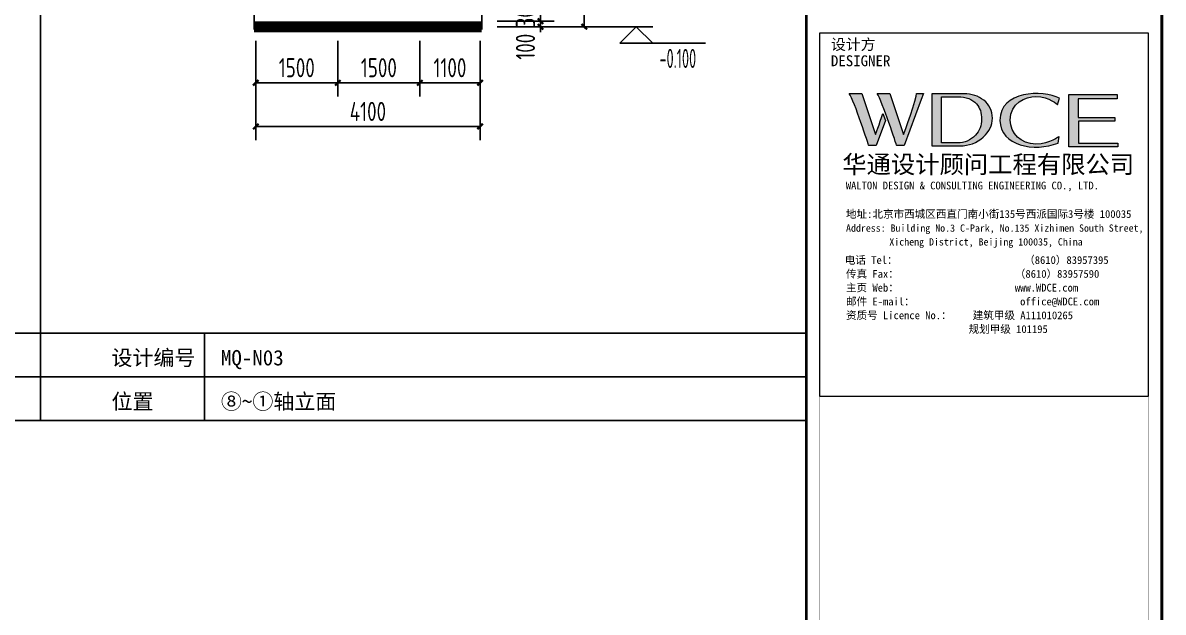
# Model space of a CAD drawing. Extents: x -280168 to 205214, y -148835 to -64913.
# Drawn here: x -217887 to -197040, y -117937 to -107154 of the extents above; entities that cross this region are included whole.
import ezdxf
from ezdxf.enums import TextEntityAlignment as Align

# ---------------------------------------------------------------- set-up
doc = ezdxf.new("R2010")
doc.units = 0
doc.header["$LTSCALE"] = 1000
doc.header["$MEASUREMENT"] = 0
doc.linetypes.add('ACAD_ISO05W100', pattern=[34, 24, -3, 0.5, -3, 0.5, -3])
for name, color, linetype in [('01-标注_尺寸', 124, 'Continuous'), ('01-标注_标高', 200, 'Continuous'), ('02-TEXT_标注', 130, 'Continuous'), ('05-填充_18', 18, 'Continuous'), ('A-0-图名图例', 2, 'Continuous'), ('E-立面轮廓', 241, 'Continuous')]:
    doc.layers.add(name, color=color, linetype=linetype)
doc.styles.add('_TCH_AXIS', font='STXIHEI_0.TTF', dxfattribs={"width": 0.75})
doc.styles.add('_TCH_DIM', font='ros1.shx', dxfattribs={"width": 0.75, "bigfont": 'jd.shx'})
doc.styles.add('_TCH_DIM_T3', font='ros1.shx', dxfattribs={"width": 0.85, "bigfont": 'jd.shx'})
doc.styles.add('图签信息$0$hwxh', font='STXIHEI_0.TTF')
doc.styles.add('图签信息$0$华文细黑', font='STXIHEI_0.TTF', dxfattribs={"height": 10})
doc.dimstyles.new('_TCH_ARCH&&100', dxfattribs={"dimtxt": 350, "dimasz": 100, "dimexe": 250, "dimexo": 300, "dimgap": 100, "dimtad": 1, "dimdec": 0, "dimzin": 0, "dimdsep": 46, "dimtxsty": '_TCH_DIM_T3', "dimblk": 'ARCHTICK', "dimcen": 0.09, "dimclrt": 7, "dimazin": 2, "dimtfac": 1, "dimtdec": 0, "dimtix": 1, "dimtmove": 2, "dimatfit": 3, "dimfxl": 0, "dimtolj": 1, "dimtzin": 0, "dimarcsym": 0})

# ---------------------------------------------------------------- blocks, each defined once
blk = doc.blocks.new('图签信息$0$logo2')
h = blk.add_hatch(color=7)
h.paths.add_polyline_path([(19.021, -7.36), (15.845, -7.36), (15.845, -3.972), (18.974, -3.972), (18.974, -4.243), (16.461, -4.243), (16.461, -5.448), (18.811, -5.448), (18.811, -5.686), (16.474, -5.686), (16.474, -7.116), (19.021, -7.116)])
edge = h.paths.add_edge_path()
edge.add_spline(control_points=[(15.259, -4.206), (15.259, -4.206), (15.127, -4.646), (15.127, -4.646), (15.127, -4.646), (14.62, -4.101), (13.734, -4.101), (13.035, -4.101), (12.071, -4.537), (12.076, -5.621), (12.08, -6.488), (12.766, -7.164), (13.734, -7.168), (14.656, -7.172), (15.227, -6.68), (15.227, -6.68), (15.227, -6.68), (15.164, -7.108), (15.164, -7.108), (13.632, -7.703), (11.417, -7.291), (11.411, -5.643), (11.404, -3.721), (14.157, -3.665), (15.259, -4.206)], knot_values=[0, 0, 0, 0, 1, 1, 1, 2, 2, 2, 3, 3, 3, 4, 4, 4, 5, 5, 5, 6, 6, 6, 7, 7, 7, 8, 8, 8, 8], degree=3, periodic=0)
edge = h.paths.add_edge_path(flags=16)
edge.add_spline(control_points=[(10.229, -5.566), (10.229, -5.16), (10.12, -4.83), (9.897, -4.576), (9.63, -4.273), (9.228, -4.122), (8.69, -4.122), (8.69, -4.122), (7.638, -4.122), (7.638, -4.122), (7.638, -4.122), (7.638, -7.098), (7.638, -7.098), (7.638, -7.098), (8.663, -7.098), (8.663, -7.098), (9.133, -7.098), (9.519, -6.934), (9.823, -6.604), (10.095, -6.309), (10.229, -5.964), (10.229, -5.566)], knot_values=[0, 0, 0, 0, 1, 1, 1, 2, 2, 2, 3, 3, 3, 4, 4, 4, 5, 5, 5, 6, 6, 6, 7, 7, 7, 7], degree=3, periodic=0)
edge = h.paths.add_edge_path()
edge.add_spline(control_points=[(10.919, -5.505), (10.919, -5.962), (10.725, -6.366), (10.336, -6.719), (9.92, -7.098), (9.414, -7.288), (8.817, -7.288), (8.817, -7.288), (7.028, -7.288), (7.028, -7.288), (7.028, -7.288), (7.028, -3.925), (7.028, -3.925), (7.028, -3.925), (9.095, -3.925), (9.095, -3.925), (9.593, -3.925), (10.015, -4.063), (10.363, -4.34), (10.733, -4.637), (10.919, -5.026), (10.919, -5.505)], knot_values=[0, 0, 0, 0, 1, 1, 1, 2, 2, 2, 3, 3, 3, 4, 4, 4, 5, 5, 5, 6, 6, 6, 7, 7, 7, 7], degree=3, periodic=0)
at = {"lineweight": 0}
blk.add_lwpolyline([(19.021, -7.36), (15.845, -7.36), (15.845, -3.972), (18.974, -3.972), (18.974, -4.243), (16.461, -4.243), (16.461, -5.448), (18.811, -5.448), (18.811, -5.686), (16.474, -5.686), (16.474, -7.116), (19.021, -7.116), (19.021, -7.36)], dxfattribs=at)
for points, knots in [([(15.259, -4.206), (15.259, -4.206), (15.127, -4.646), (15.127, -4.646), (15.127, -4.646), (14.62, -4.101), (13.734, -4.101), (13.035, -4.101), (12.071, -4.537), (12.076, -5.621), (12.08, -6.488), (12.766, -7.164), (13.734, -7.168), (14.656, -7.172), (15.227, -6.68), (15.227, -6.68), (15.227, -6.68), (15.164, -7.108), (15.164, -7.108), (13.632, -7.703), (11.417, -7.291), (11.411, -5.643), (11.404, -3.721), (14.157, -3.665), (15.259, -4.206)], [0, 0, 0, 0, 1, 1, 1, 2, 2, 2, 3, 3, 3, 4, 4, 4, 5, 5, 5, 6, 6, 6, 7, 7, 7, 8, 8, 8, 8]), ([(10.919, -5.505), (10.919, -5.962), (10.725, -6.366), (10.336, -6.719), (9.92, -7.098), (9.414, -7.288), (8.817, -7.288), (8.817, -7.288), (7.028, -7.288), (7.028, -7.288), (7.028, -7.288), (7.028, -3.925), (7.028, -3.925), (7.028, -3.925), (9.095, -3.925), (9.095, -3.925), (9.593, -3.925), (10.015, -4.063), (10.363, -4.34), (10.733, -4.637), (10.919, -5.026), (10.919, -5.505)], [0, 0, 0, 0, 1, 1, 1, 2, 2, 2, 3, 3, 3, 4, 4, 4, 5, 5, 5, 6, 6, 6, 7, 7, 7, 7]), ([(10.229, -5.566), (10.229, -5.16), (10.12, -4.83), (9.897, -4.576), (9.63, -4.273), (9.228, -4.122), (8.69, -4.122), (8.69, -4.122), (7.638, -4.122), (7.638, -4.122), (7.638, -4.122), (7.638, -7.098), (7.638, -7.098), (7.638, -7.098), (8.663, -7.098), (8.663, -7.098), (9.133, -7.098), (9.519, -6.934), (9.823, -6.604), (10.095, -6.309), (10.229, -5.964), (10.229, -5.566)], [0, 0, 0, 0, 1, 1, 1, 2, 2, 2, 3, 3, 3, 4, 4, 4, 5, 5, 5, 6, 6, 6, 7, 7, 7, 7])]:
    blk.add_open_spline(points, degree=3, knots=knots, dxfattribs=at)
blk = doc.blocks.new('图签信息$0$logo1')
h = blk.add_hatch(color=8)
edge = h.paths.add_edge_path()
edge.add_spline(control_points=[(3.863, -5.205), (3.635, -5.88), (3.386, -6.562), (3.386, -6.562), (3.386, -6.562), (2.503, -3.908), (2.503, -3.908), (2.503, -3.908), (1.802, -3.905), (1.687, -3.908), (2.021, -4.386), (2.952, -7.271), (2.952, -7.271), (2.952, -7.271), (3.437, -7.271), (3.437, -7.271), (3.437, -7.271), (4.032, -5.659), (4.032, -5.659), (4.032, -5.659), (3.863, -5.205), (3.863, -5.205)], knot_values=[0, 0, 0, 0, 1, 1, 1, 2, 2, 2, 3, 3, 3, 4, 4, 4, 5, 5, 5, 6, 6, 6, 7, 7, 7, 7], degree=3, periodic=0)
h = blk.add_hatch(color=7)
edge = h.paths.add_edge_path()
edge.add_spline(control_points=[(6.038, -3.908), (6.09, -4.101), (5.198, -6.562), (5.198, -6.562), (5.198, -6.562), (4.302, -3.908), (4.302, -3.908), (4.302, -3.908), (3.6, -3.905), (3.486, -3.908), (3.821, -4.386), (4.751, -7.271), (4.751, -7.271), (4.751, -7.271), (5.236, -7.271), (5.236, -7.271), (5.236, -7.271), (6.333, -4.3), (6.333, -4.3), (6.333, -4.3), (6.482, -3.908), (6.482, -3.908), (6.482, -3.908), (6.214, -3.914), (6.038, -3.908)], knot_values=[0, 0, 0, 0, 1, 1, 1, 2, 2, 2, 3, 3, 3, 4, 4, 4, 5, 5, 5, 6, 6, 6, 7, 7, 7, 8, 8, 8, 8], degree=3, periodic=0)
at = {"color": 8, "lineweight": 0}
blk.add_open_spline([(3.863, -5.205), (3.635, -5.88), (3.386, -6.562), (3.386, -6.562), (3.386, -6.562), (2.503, -3.908), (2.503, -3.908), (2.503, -3.908), (1.802, -3.905), (1.687, -3.908), (2.021, -4.386), (2.952, -7.271), (2.952, -7.271), (2.952, -7.271), (3.437, -7.271), (3.437, -7.271), (3.437, -7.271), (4.032, -5.659), (4.032, -5.659), (4.032, -5.659), (3.863, -5.205), (3.863, -5.205)], degree=3, knots=[0, 0, 0, 0, 1, 1, 1, 2, 2, 2, 3, 3, 3, 4, 4, 4, 5, 5, 5, 6, 6, 6, 7, 7, 7, 7], dxfattribs=at)
at = {"lineweight": 0}
blk.add_open_spline([(6.038, -3.908), (6.09, -4.101), (5.198, -6.562), (5.198, -6.562), (5.198, -6.562), (4.302, -3.908), (4.302, -3.908), (4.302, -3.908), (3.6, -3.905), (3.486, -3.908), (3.821, -4.386), (4.751, -7.271), (4.751, -7.271), (4.751, -7.271), (5.236, -7.271), (5.236, -7.271), (5.236, -7.271), (6.333, -4.3), (6.333, -4.3), (6.333, -4.3), (6.482, -3.908), (6.482, -3.908), (6.482, -3.908), (6.214, -3.914), (6.038, -3.908)], degree=3, knots=[0, 0, 0, 0, 1, 1, 1, 2, 2, 2, 3, 3, 3, 4, 4, 4, 5, 5, 5, 6, 6, 6, 7, 7, 7, 8, 8, 8, 8], dxfattribs=at)
blk.add_blockref('图签信息$0$logo2', (0, 0))
blk = doc.blocks.new('图签信息$0$时间-logo')
at = {"layer": 'Defpoints', "lineweight": 0}
blk.add_lwpolyline([(0, -23.457), (-21.166, -23.457), (-21.166, 0), (0, 0), (0, -23.457)], dxfattribs=at)
blk.add_blockref('图签信息$0$logo1', (-20.967, 0))
at = {"style": '图签信息$0$hwxh'}
for s, height, p in [('华通设计顾问工程有限公司 ', 1.15, (-19.726, -9.054)), ('WALTON DESIGN & CONSULTING ENGINEERING CO., LTD.', 0.5, (-19.497, -10.096)), ('地址:北京市西城区西直门南小街135号西派国际3号楼 100035', 0.5, (-19.485, -11.936)), ('Address: Building No.3 C-Park, No.135 Xizhimen South Street, ', 0.47, (-19.485, -12.827)), ('Xicheng District, Beijing 100035, China ', 0.47, (-16.691, -13.718)), ('电话 Tel：                        （8610）83957395 ', 0.5, (-19.564, -14.906)), ('传真 Fax：                      （8610）83957590 ', 0.5, (-19.485, -15.798)), ('主页 Web：                      www.WDCE.com ', 0.5, (-19.485, -16.689)), ('邮件 E-mail：                    office@WDCE.com ', 0.5, (-19.485, -17.58)), ('资质号 Licence No.：    建筑甲级 A111010265 ', 0.5, (-19.485, -18.472)), ('   规划甲级 101195', 0.5, (-12.602, -19.363))]:
    blk.add_text(s, height=height, dxfattribs=at).set_placement(p)
blk = doc.blocks.new('图签信息')
at = {"const_width": 0.5}
blk.add_lwpolyline([(-65, 0), (0, 0), (0, 500.5), (-65, 500.5)], close=True, dxfattribs=at)
at = {"const_width": 0.05}
for points in [[(-62.5, 404.92), (-62.5, 227.83)], [(-62.5, 404.92), (-2.5, 404.92)], [(-62.5, 227.83), (-2.5, 227.83), (-2.5, 404.92)], [(-57.5, 338.36), (-7.5, 338.36)]]:
    blk.add_lwpolyline(points, dxfattribs=at)
at = {"ltscale": 0.001, "xscale": 2.834689937531525, "yscale": 2.834689937531525, "zscale": 2.834689937531525}
blk.add_blockref('图签信息$0$时间-logo', (-2.5, 404.92), dxfattribs=at)
at = {"style": '图签信息$0$华文细黑'}
for s, p in [('设计方', (-60.5, 403.83)), ('DESIGNER', (-60.5, 400.83))]:
    blk.add_text(s, height=2, dxfattribs=at).set_placement(p, align=Align.TOP_LEFT)
blk = doc.blocks.new('图签-A1')
at = {"color": 2}
blk.add_blockref('图签信息', (0, 0), dxfattribs=at)
blk = doc.blocks.new('图框-A1')
at = {"const_width": 0.5}
blk.add_lwpolyline([(766, 584), (25, 584), (25, 10), (766, 10)], close=True, dxfattribs=at)
blk = doc.blocks.new('_ArchTick')
at = {"color": 0, "linetype": 'ByBlock', "const_width": 0.4}
blk.add_lwpolyline([(-0.5, -0.5), (0.5, 0.5)], dxfattribs=at)
blk = doc.blocks.new('*D1255')
at = {"layer": '01-标注_尺寸', "color": 0, "lineweight": -2, "transparency": 16777216}
for p, q in [((-209145, -96426), (-207373, -96426)), ((-207623, -107226), (-207623, -96426)), ((-209145, -107226), (-207373, -107226))]:
    blk.add_line(p, q, dxfattribs=at)
at = {"layer": 'Defpoints', "color": 0, "transparency": 16777216}
for p in [(-209445, -96426), (-207623, -96426), (-209445, -107226)]:
    blk.add_point(p, dxfattribs=at)
at = {"layer": '01-标注_尺寸', "color": 0, "lineweight": -2, "transparency": 16777216, "xscale": 100, "yscale": 100, "zscale": 100}
for p, rotation in [((-207623, -96426), 90), ((-207623, -107226), 270)]:
    blk.add_blockref('_ArchTick', p, dxfattribs=dict(at, rotation=rotation))
at = {"layer": '01-标注_尺寸', "color": 7, "transparency": 16777216, "insert": (-207898, -101826), "char_height": 350, "attachment_point": 5, "rotation": 90, "style": '_TCH_DIM_T3'}
blk.add_mtext('\\A1;10800', dxfattribs=at)
blk = doc.blocks.new('*D1256')
at = {"layer": '01-标注_尺寸', "color": 0, "lineweight": -2, "transparency": 16777216}
for p, q in [((-209216, -107126), (-208173, -107126)), ((-208423, -107126), (-208423, -107026)), ((-208423, -107226), (-208423, -107126)), ((-209216, -107226), (-208173, -107226)), ((-208423, -107226), (-208423, -107326))]:
    blk.add_line(p, q, dxfattribs=at)
at = {"layer": 'Defpoints', "color": 0, "transparency": 16777216}
for p in [(-209516, -107126), (-208423, -107126), (-209516, -107226)]:
    blk.add_point(p, dxfattribs=at)
at = {"layer": '01-标注_尺寸', "color": 0, "lineweight": -2, "transparency": 16777216, "xscale": 100, "yscale": 100, "zscale": 100}
for p, rotation in [((-208423, -107126), 270), ((-208423, -107226), 90)]:
    blk.add_blockref('_ArchTick', p, dxfattribs=dict(at, rotation=rotation))
at = {"layer": '01-标注_尺寸', "color": 7, "transparency": 16777216, "insert": (-208698, -107592), "char_height": 350, "attachment_point": 5, "rotation": 90, "style": '_TCH_DIM_T3'}
blk.add_mtext('\\A1;100', dxfattribs=at)
blk = doc.blocks.new('*D1257')
at = {"layer": '01-标注_尺寸', "color": 0, "lineweight": -2, "transparency": 16777216}
for p, q in [((-208423, -106826), (-208423, -106726)), ((-209216, -106826), (-208173, -106826)), ((-208423, -107126), (-208423, -106826)), ((-209216, -107126), (-208173, -107126)), ((-208423, -107126), (-208423, -107226))]:
    blk.add_line(p, q, dxfattribs=at)
at = {"layer": 'Defpoints', "color": 0, "transparency": 16777216}
for p in [(-209516, -106826), (-208423, -106826), (-209516, -107126)]:
    blk.add_point(p, dxfattribs=at)
at = {"layer": '01-标注_尺寸', "color": 0, "lineweight": -2, "transparency": 16777216, "xscale": 100, "yscale": 100, "zscale": 100}
for p, rotation in [((-208423, -106826), 270), ((-208423, -107126), 90)]:
    blk.add_blockref('_ArchTick', p, dxfattribs=dict(at, rotation=rotation))
at = {"layer": '01-标注_尺寸', "color": 7, "transparency": 16777216, "insert": (-208698, -106976), "char_height": 350, "attachment_point": 5, "rotation": 90, "style": '_TCH_DIM_T3'}
blk.add_mtext('\\A1;300', dxfattribs=at)
blk = doc.blocks.new('*D1267')
at = {"layer": '01-标注_尺寸', "color": 0, "lineweight": -2, "transparency": 16777216}
for p, q in [((-213628, -107482), (-213628, -108501)), ((-212128, -107482), (-212128, -108501)), ((-213628, -108251), (-212128, -108251))]:
    blk.add_line(p, q, dxfattribs=at)
at = {"layer": 'Defpoints', "color": 0, "transparency": 16777216}
for p in [(-213628, -107182), (-212128, -107182), (-212128, -108251)]:
    blk.add_point(p, dxfattribs=at)
at = {"layer": '01-标注_尺寸', "color": 0, "lineweight": -2, "transparency": 16777216, "xscale": 100, "yscale": 100, "zscale": 100, "rotation": 180}
blk.add_blockref('_ArchTick', (-213628, -108251), dxfattribs=at)
at = {"layer": '01-标注_尺寸', "color": 0, "lineweight": -2, "transparency": 16777216, "xscale": 100, "yscale": 100, "zscale": 100}
blk.add_blockref('_ArchTick', (-212128, -108251), dxfattribs=at)
at = {"layer": '01-标注_尺寸', "color": 7, "transparency": 16777216, "insert": (-212878, -107976), "char_height": 350, "attachment_point": 5, "style": '_TCH_DIM_T3'}
blk.add_mtext('\\A1;1500', dxfattribs=at)
blk = doc.blocks.new('*D1268')
at = {"layer": '01-标注_尺寸', "color": 0, "lineweight": -2, "transparency": 16777216}
for p, q in [((-212128, -107482), (-212128, -108501)), ((-210628, -107482), (-210628, -108501)), ((-212128, -108251), (-210628, -108251))]:
    blk.add_line(p, q, dxfattribs=at)
at = {"layer": 'Defpoints', "color": 0, "transparency": 16777216}
for p in [(-212128, -107182), (-210628, -107182), (-210628, -108251)]:
    blk.add_point(p, dxfattribs=at)
at = {"layer": '01-标注_尺寸', "color": 0, "lineweight": -2, "transparency": 16777216, "xscale": 100, "yscale": 100, "zscale": 100, "rotation": 180}
blk.add_blockref('_ArchTick', (-212128, -108251), dxfattribs=at)
at = {"layer": '01-标注_尺寸', "color": 0, "lineweight": -2, "transparency": 16777216, "xscale": 100, "yscale": 100, "zscale": 100}
blk.add_blockref('_ArchTick', (-210628, -108251), dxfattribs=at)
at = {"layer": '01-标注_尺寸', "color": 7, "transparency": 16777216, "insert": (-211378, -107976), "char_height": 350, "attachment_point": 5, "style": '_TCH_DIM_T3'}
blk.add_mtext('\\A1;1500', dxfattribs=at)
blk = doc.blocks.new('*D1269')
at = {"layer": '01-标注_尺寸', "color": 0, "lineweight": -2, "transparency": 16777216}
for p, q in [((-210628, -107482), (-210628, -108501)), ((-209528, -107482), (-209528, -108501)), ((-210628, -108251), (-209528, -108251))]:
    blk.add_line(p, q, dxfattribs=at)
at = {"layer": 'Defpoints', "color": 0, "transparency": 16777216}
for p in [(-210628, -107182), (-209528, -107182), (-209528, -108251)]:
    blk.add_point(p, dxfattribs=at)
at = {"layer": '01-标注_尺寸', "color": 0, "lineweight": -2, "transparency": 16777216, "xscale": 100, "yscale": 100, "zscale": 100, "rotation": 180}
blk.add_blockref('_ArchTick', (-210628, -108251), dxfattribs=at)
at = {"layer": '01-标注_尺寸', "color": 0, "lineweight": -2, "transparency": 16777216, "xscale": 100, "yscale": 100, "zscale": 100}
blk.add_blockref('_ArchTick', (-209528, -108251), dxfattribs=at)
at = {"layer": '01-标注_尺寸', "color": 7, "transparency": 16777216, "insert": (-210078, -107976), "char_height": 350, "attachment_point": 5, "style": '_TCH_DIM_T3'}
blk.add_mtext('\\A1;1100', dxfattribs=at)
blk = doc.blocks.new('*D1270')
at = {"layer": '01-标注_尺寸', "color": 0, "lineweight": -2, "transparency": 16777216}
for p, q in [((-213628, -108220), (-213628, -109301)), ((-209528, -108220), (-209528, -109301)), ((-213628, -109051), (-209528, -109051))]:
    blk.add_line(p, q, dxfattribs=at)
at = {"layer": 'Defpoints', "color": 0, "transparency": 16777216}
for p in [(-213628, -107920), (-209528, -107920), (-209528, -109051)]:
    blk.add_point(p, dxfattribs=at)
at = {"layer": '01-标注_尺寸', "color": 0, "lineweight": -2, "transparency": 16777216, "xscale": 100, "yscale": 100, "zscale": 100, "rotation": 180}
blk.add_blockref('_ArchTick', (-213628, -109051), dxfattribs=at)
at = {"layer": '01-标注_尺寸', "color": 0, "lineweight": -2, "transparency": 16777216, "xscale": 100, "yscale": 100, "zscale": 100}
blk.add_blockref('_ArchTick', (-209528, -109051), dxfattribs=at)
at = {"layer": '01-标注_尺寸', "color": 7, "transparency": 16777216, "insert": (-211578, -108776), "char_height": 350, "attachment_point": 5, "style": '_TCH_DIM_T3'}
blk.add_mtext('\\A1;4100', dxfattribs=at)

msp = doc.modelspace()

# ---------------------------------------------------------------- linework, layer by layer
at = {"layer": '01-标注_标高'}
for p, q in [((-207372.6, -107226.2), (-206372.6, -107226.2)), ((-206672.6, -107226.2), (-206972.6, -107526.2)), ((-206672.6, -107226.2), (-206372.6, -107526.2)), ((-206972.6, -107526.2), (-205407.6, -107526.2))]:
    msp.add_line(p, q, dxfattribs=at)
at = {"layer": '02-TEXT_标注', "linetype": 'ACAD_ISO05W100'}
msp.add_line((-214565.1, -112832.1), (-214565.1, -114432.1), dxfattribs=at)
at = {"layer": '05-填充_18', "const_width": 100}
msp.add_lwpolyline([(-209497.8, -107176.2), (-213657.8, -107176.2)], dxfattribs=at)
at = {"layer": 'A-0-图名图例'}
for p, q in [((-217565.1, -90432.1), (-217565.1, -114432.3)), ((-247465.1, -112832.1), (-203565.1, -112832.1)), ((-247465.1, -113632.1), (-203565.1, -113632.1)), ((-247465.1, -114432.1), (-203565.1, -114432.1))]:
    msp.add_line(p, q, dxfattribs=at)
at = {"layer": 'E-立面轮廓'}
msp.add_line((-213657.8, -107226.2), (-209497.8, -107226.2), dxfattribs=at)
msp.add_line((-213657.8, -107226.2), (-209497.8, -107226.2), dxfattribs=at)
msp.add_lwpolyline([(-209497.8, -107276.2), (-209497.8, -96426.2), (-213657.8, -96426.2), (-213657.8, -107276.2)], dxfattribs=at)
at = {"layer": 'E-立面轮廓', "const_width": 100}
msp.add_lwpolyline([(-213657.8, -107276.2), (-209497.8, -107276.2)], dxfattribs=at)

# ---------------------------------------------------------------- block references
at = {"xscale": 100, "yscale": 100, "zscale": 100}
for name, p in [('图框-A1', (-280165.1, -148832.1)), ('图签-A1', (-197065.1, -147832.1))]:
    msp.add_blockref(name, p, dxfattribs=at)

# ---------------------------------------------------------------- texts
at = {"layer": '02-TEXT_标注', "style": '_TCH_DIM', "width": 0.6375}
msp.add_text('-0.100', height=350, dxfattribs=at).set_placement((-206248.3, -107981.2))
at = {"layer": '02-TEXT_标注', "linetype": 'ACAD_ISO05W100', "style": '_TCH_AXIS'}
for s, p in [('设计编号', (-216265.1, -113422.1)), ('MQ-N03', (-214265.1, -113422.1)), ('位置', (-216265.1, -114222.1)), ('⑧~①轴立面', (-214265.1, -114222.1))]:
    msp.add_text(s, height=281.25, dxfattribs=at).set_placement(p)

# ---------------------------------------------------------------- dimensions: what is measured, and where the dimension line sits
at = {"layer": '01-标注_尺寸'}
for p1, p2, distance, picture, middle in [((-209444.7, -107226.2), (-209444.7, -96426.2), -1822.1, '*D1255', (-207897.6, -101826.2)), ((-209516.3, -107126.2), (-209516.3, -106826.2), -1093.8, '*D1257', (-208697.6, -106976.2)), ((-213627.8, -107182), (-212127.8, -107182), -1068.6, '*D1267', (-212877.8, -107975.6)), ((-212127.8, -107182), (-210627.8, -107182), -1068.6, '*D1268', (-211377.8, -107975.6)), ((-210627.8, -107182), (-209527.8, -107182), -1068.6, '*D1269', (-210077.8, -107975.6)), ((-213627.8, -107920.1), (-209527.8, -107920.1), -1130.5, '*D1270', (-211577.8, -108775.6))]:
    dim = msp.add_aligned_dim(p1=p1, p2=p2, distance=distance, dimstyle='_TCH_ARCH&&100', dxfattribs=at)
    dim.commit()
    dim.dimension.update_dxf_attribs({"geometry": picture, "text_midpoint": middle})
dim = msp.add_linear_dim(base=(-208422.6, -107126.2), p1=(-209516.3, -107226.2), p2=(-209516.3, -107126.2), angle=90, dimstyle='_TCH_ARCH&&100', dxfattribs=at)
dim.commit()
dim.dimension.update_dxf_attribs({"geometry": '*D1256', "text_midpoint": (-208697.6, -107591.9), "dimtype": 161})

doc.saveas('drawing.dxf')
